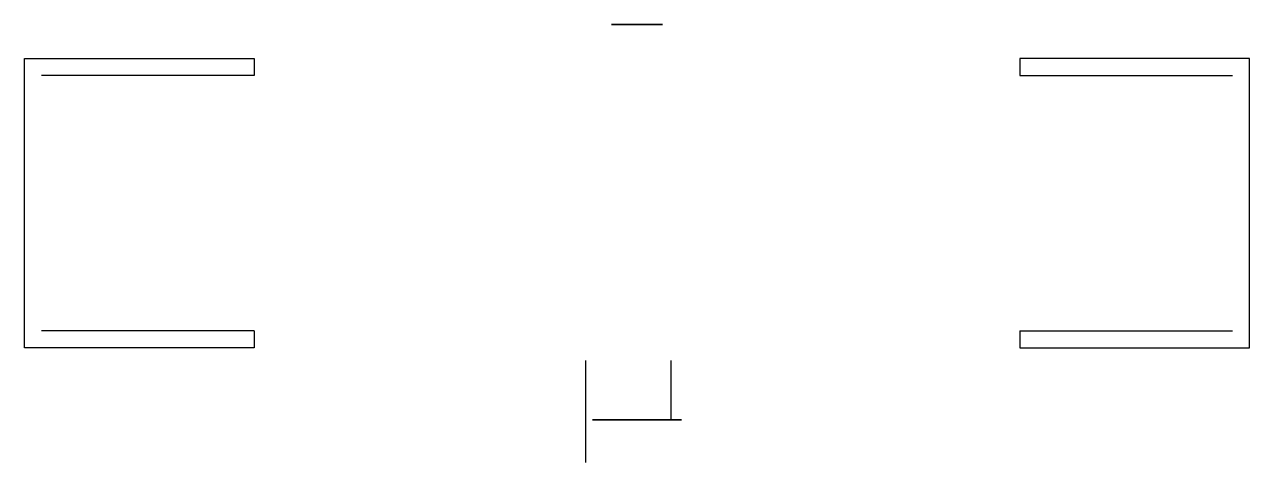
# Model space of a CAD drawing. Header units: millimetres. Extents: x -62 to 82, y -48 to 4.
import ezdxf

# ---------------------------------------------------------------- set-up
doc = ezdxf.new("R2010")
doc.units = ezdxf.units.MM
doc.header["$MEASUREMENT"] = 0
doc.layers.add('Linee Costruzione 2', color=4, linetype='Continuous')

msp = doc.modelspace()

# ---------------------------------------------------------------- linework, layer by layer
at = {"layer": 'Linee Costruzione 2'}
for p, q in [((82, 0), (55, 0)), ((55, 0), (55, -2)), ((82, -2), (82, 0)), ((-62, -2), (-62, 0)), ((-62, 0), (-35, 0)), ((-35, 0), (-35, -2)), ((-62, -34), (-62, -2)), ((-35, -2), (-60, -2, 10)), ((55, -2), (80, -2, 10)), ((82, -34), (82, -2)), ((-35, -32), (-35, -34)), ((55, -32), (55, -34)), ((55, -32), (80, -32, 10)), ((-60, -34), (-62, -34)), ((-35, -34), (-60, -34)), ((55, -34), (80, -34)), ((80, -34), (82, -34)), ((4, -42.5), (4, -35.5)), ((14, -42.5), (14, -35.5)), ((4, -47.5), (4, -42.5))]:
    msp.add_line(p, q, dxfattribs=at)
at = {"layer": 'Linee Costruzione 2', "extrusion": (-2.84217e-16, 1, 0)}
msp.add_line((-35, -32), (-60, -32, 10), dxfattribs=at)
at = {"layer": 'Linee Costruzione 2', "extrusion": (5.55112e-17, -1, -6.84228e-49)}
msp.add_circle((10, 15, -4), 3, dxfattribs=at)
at = {"layer": 'Linee Costruzione 2', "extrusion": (0, -1, 0)}
for radius in [5.25, 3]:
    msp.add_circle((10, 15, 42.5), radius, dxfattribs=at)

doc.saveas('drawing.dxf')
